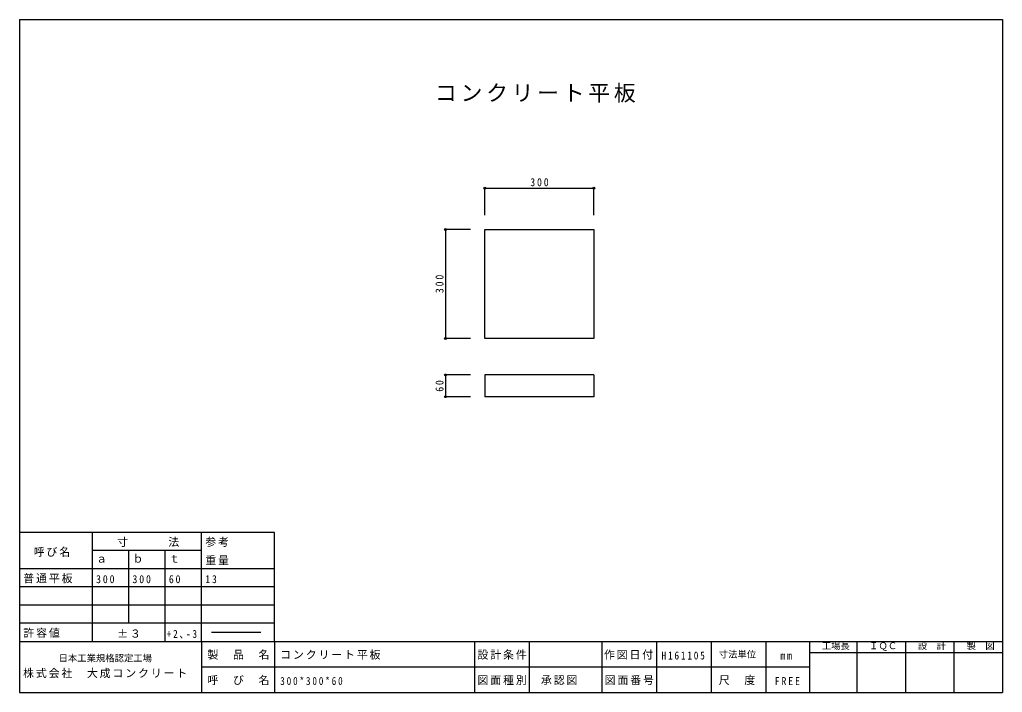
# Model space of a CAD drawing. Units: millimetres, scale not verified. Extents: x -1350 to 1350, y -950 to 900.
import ezdxf
from ezdxf.enums import TextEntityAlignment as Align

# ---------------------------------------------------------------- set-up
doc = ezdxf.new("R2010")
doc.units = ezdxf.units.MM
doc.header["$LTSCALE"] = 10
doc.header["$PDMODE"] = 32
doc.header["$PDSIZE"] = 5
for name, color, linetype in [('0-1', 7, 'Continuous'), ('0-2', 7, 'Continuous'), ('F-0', 2, 'Continuous')]:
    doc.layers.add(name, color=color, linetype=linetype)
doc.styles.add('ＭＳ ゴシック', font='')
doc.styles.get('ＭＳ ゴシック').set_extended_font_data('MS Gothic')

msp = doc.modelspace()

# ---------------------------------------------------------------- linework, layer by layer
at = {"layer": '0-1'}
for p, q in [((227.88, -77.05), (-72.12, -77.05)), ((-72.12, -77.05), (-72.12, -137.05)), ((227.88, -77.05), (227.88, -137.05)), ((227.88, -137.05), (-72.12, -137.05))]:
    msp.add_line(p, q, dxfattribs=at)
msp.add_lwpolyline([(-72.12, 22.95), (-72.12, 322.95), (227.88, 322.95), (227.88, 22.95)], close=True, dxfattribs=at)
at = {"layer": '0-2', "color": 4}
for p, q in [((-72.12, 436.69), (227.88, 436.69)), ((-72.12, 362.16), (-72.12, 436.69)), ((227.88, 362.16), (227.88, 436.69)), ((-180.13, 322.95), (-180.13, 22.95)), ((-111.33, 322.95), (-180.13, 322.95)), ((-111.33, 22.95), (-180.13, 22.95)), ((-180.13, -77.05), (-180.13, -137.05)), ((-111.33, -77.05), (-180.13, -77.05)), ((-111.33, -137.05), (-180.13, -137.05))]:
    msp.add_line(p, q, dxfattribs=at)
at = {"layer": '0-2'}
for p, q in [((-650, -510), (-1350, -510)), ((-1150, -810), (-1150, -510)), ((-850, -810), (-850, -510)), ((-650, -810), (-650, -510)), ((-850, -560), (-1150, -560)), ((-1050, -760), (-1050, -560)), ((-950, -810), (-950, -560)), ((-650, -610), (-1350, -610)), ((-650, -660), (-1350, -660)), ((-650, -710), (-1350, -710)), ((-650, -760), (-1350, -760)), ((-687.21, -785), (-823.09, -785))]:
    msp.add_line(p, q, dxfattribs=at)
at = {"layer": '0-2', "color": 4}
for p in [(-72.12, 436.69), (227.88, 436.69), (-180.13, 322.95), (-180.13, 22.95), (-180.13, -77.05), (-180.13, -137.05)]:
    msp.add_point(p, dxfattribs=at)
at = {"layer": 'F-0'}
for p, q in [((-1350, 900), (-1350, -950)), ((-1350, 900), (1350, 900)), ((1350, 900), (1350, -950)), ((-1350, -810), (1350, -810)), ((-850, -810), (-850, -950)), ((-650, -810), (-650, -950)), ((-100, -810), (-100, -950)), ((50, -810), (50, -950)), ((250, -810), (250, -950)), ((400, -810), (400, -950)), ((550, -810), (550, -950)), ((700, -810), (700, -950)), ((820, -810), (820, -950)), ((950, -810), (950, -950)), ((1084, -810), (1084, -950)), ((1217, -810), (1217, -950)), ((820, -840), (1350, -840)), ((-850, -880), (820, -880)), ((-1350, -950), (1350, -950))]:
    msp.add_line(p, q, dxfattribs=at)

# ---------------------------------------------------------------- texts
at = {"layer": '0-2', "style": 'ＭＳ ゴシック'}
for s, p in [('ａ', (-1140, -600)), ('ｂ', (-1040, -600)), ('ｔ', (-940, -600))]:
    msp.add_text(s, height=21.99, dxfattribs=at).set_placement(p, align=Align.BOTTOM_LEFT)
at = {"layer": '0-2', "color": 3, "insert": (-208.8, 671.77), "char_height": 43.99, "attachment_point": 7, "style": 'ＭＳ ゴシック'}
msp.add_mtext('\\T1.17;コンクリート平板', dxfattribs=at)
at = {"layer": '0-2', "char_height": 21.99, "attachment_point": 7, "style": 'ＭＳ ゴシック'}
for s, insert in [('\\T1.38;\\W0.9;300', (52.88, 441.69)), ('\\T1.17;寸\u3000\u3000\u3000法', (-1082.01, -550)), ('\\T1.17;参考', (-840, -550)), ('\\T1.17;呼び名', (-1311.39, -577.47)), ('\\T1.17;重量', (-840, -600)), ('\\T1.17;普通平板', (-1340, -650)), ('\\T1.38;\\W0.9;300', (-1140, -650)), ('\\T1.38;\\W0.9;300', (-1040, -650)), ('\\T1.36;\\W0.9;60', (-940, -650)), ('\\T1.36;\\W0.9;13', (-840, -650)), ('\\T1.17;許容値', (-1340, -800)), ('\\T1.17;±３', (-1081.93, -800)), ('\\T1.38;\\W0.85;+2､-3', (-945.96, -801.97))]:
    msp.add_mtext(s, dxfattribs=dict(at, insert=insert))
at = {"layer": '0-2', "char_height": 21.99, "attachment_point": 7, "rotation": 90, "style": 'ＭＳ ゴシック'}
for s, insert in [('\\T1.38;\\W0.9;300', (-185.13, 147.95)), ('\\T1.36;\\W0.9;60', (-185.13, -123.3))]:
    msp.add_mtext(s, dxfattribs=dict(at, insert=insert))
at = {"layer": 'F-0', "color": 4, "style": 'ＭＳ ゴシック'}
for s, p in [('寸法単位', (570.88, -860)), ('工場長', (853.95, -836.76)), ('ＩＱＣ', (983.95, -836.76)), ('設\u3000計', (1117.95, -836.76)), ('製\u3000図', (1251.95, -836.76)), ('日本工業規格認定工場', (-1243.11, -870.61))]:
    msp.add_text(s, height=18.33, dxfattribs=at).set_placement(p, align=Align.BOTTOM_LEFT)
at = {"layer": 'F-0', "color": 7, "char_height": 21.99, "attachment_point": 7, "style": 'ＭＳ ゴシック'}
for s, insert in [('\\T1.17;製\u3000品\u3000名', (-834.17, -860)), ('\\T1.17;コンクリート平板', (-634.17, -860)), ('\\T1.17;設計条件', (-92.05, -860)), ('\\T1.17;作図日付', (255.36, -860)), ('\\T1.39;\\W0.85;H161105', (413.79, -860)), ('\\T1.36;\\W0.9;mm', (740.15, -860)), ('\\T1.17;株式会社\u3000大成コンクリート', (-1340.61, -911.02)), ('\\T1.17;呼\u3000び\u3000名', (-834.17, -930)), ('\\T1.39;\\W0.85;300*300*60', (-634.17, -930)), ('\\T1.17;図面種別', (-92.05, -930)), ('\\T1.17;承認図', (82.19, -930)), ('\\T1.17;図面番号', (257.38, -930)), ('\\T1.17;尺\u3000度', (570.88, -930)), ('\\T1.38;\\W0.9;FREE', (724.6, -930))]:
    msp.add_mtext(s, dxfattribs=dict(at, insert=insert))

doc.saveas('drawing.dxf')
